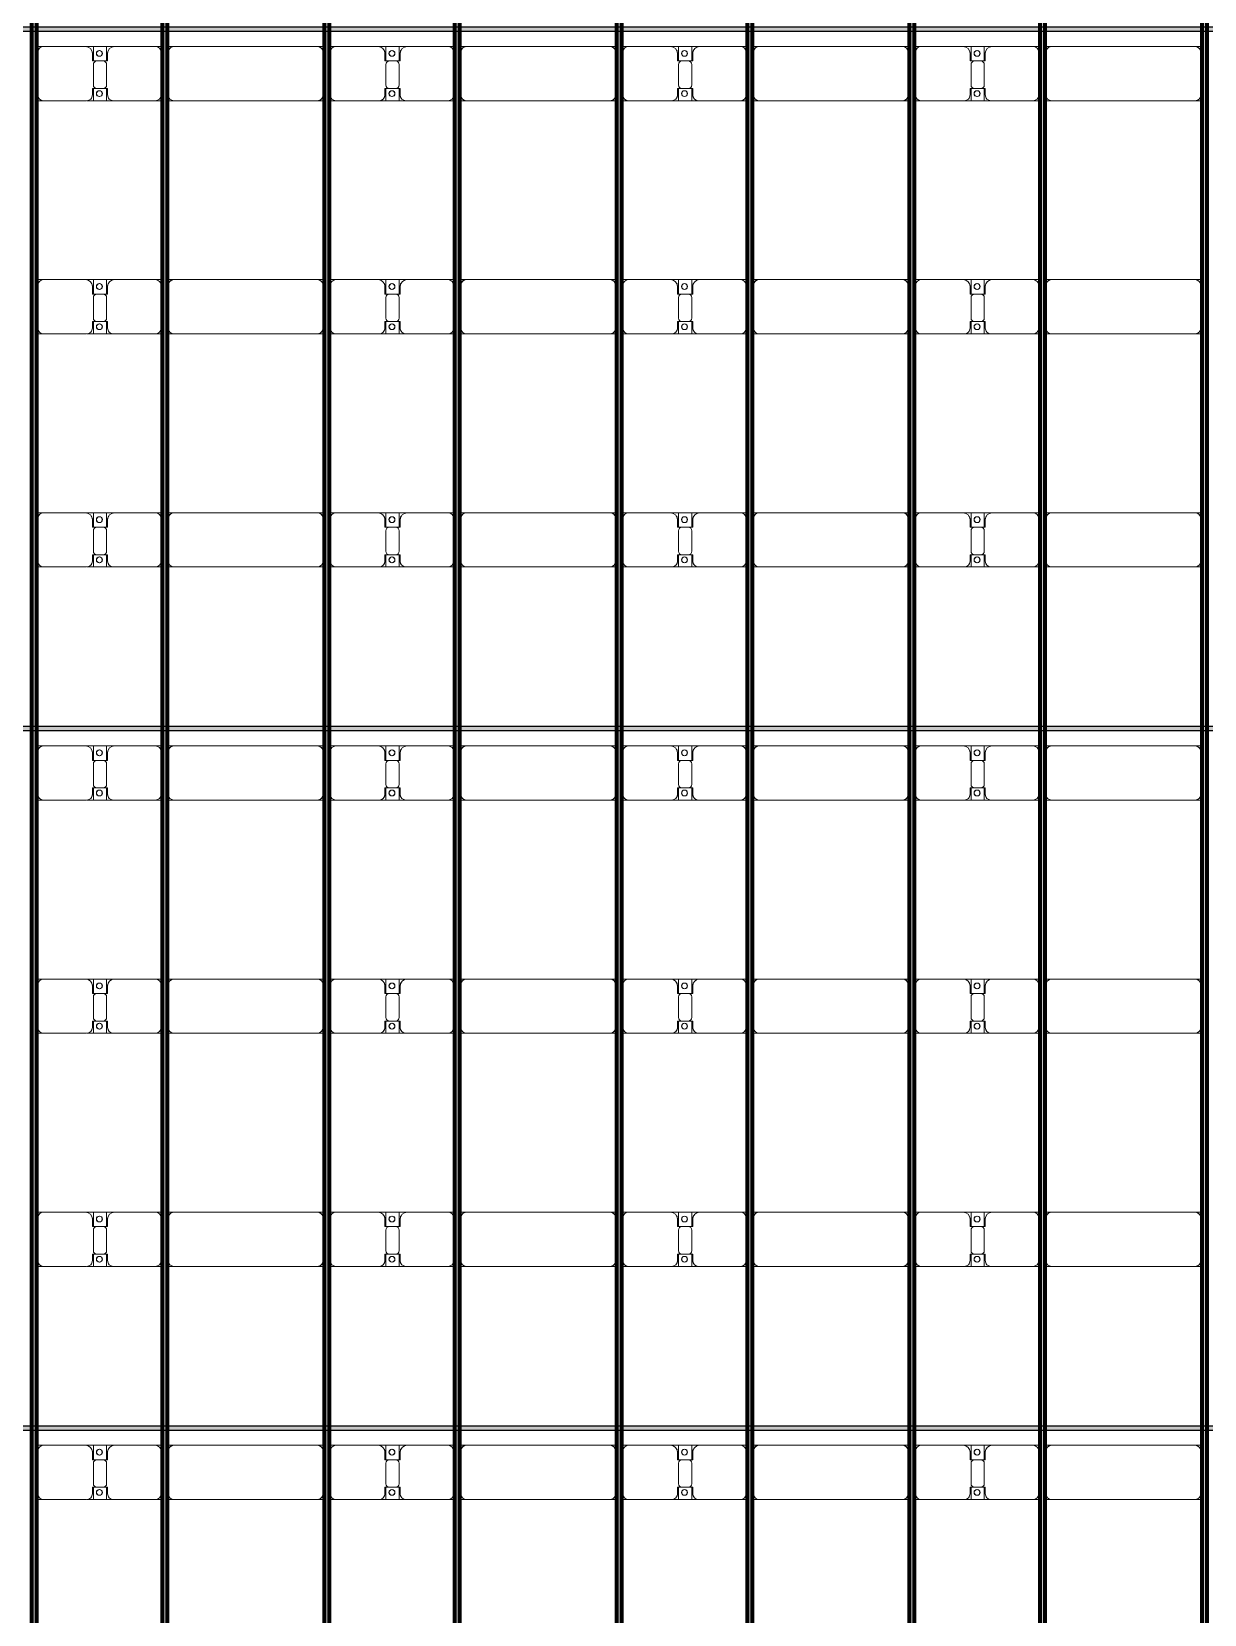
# Model space of a CAD drawing. Header units: millimetres. Extents: x 312848 to 517332, y -142134 to -35114.
# Drawn here: x 351614 to 361675, y -114545 to -100967 of the extents above; entities that cross this region are included whole.
import ezdxf

# ---------------------------------------------------------------- set-up
doc = ezdxf.new("R2010")
doc.units = ezdxf.units.MM
doc.layers.add('A-GENM', color=13, linetype='Continuous', lineweight=9)
doc.layers.add('S-BEAM', color=12, linetype='Continuous', lineweight=9)

# ---------------------------------------------------------------- blocks, each defined once
blk = doc.blocks.new('Dai phao do pin - DẢI PHAO ĐỠ PIN-67477-KHUNG KẾT CẤU BÈ PIN 3')
at = {"layer": 'A-GENM', "color": 7}
for p, q in [((23300, 242), (23360, 242)), ((23310, 192), (23310, -173)), ((23720, 242), (23360, 242)), ((23720, 242), (23902, 242)), ((23780, 118), (23780, 182)), ((23788, 242), (23970, 242)), ((23788, 118), (23788, 242)), ((23902, 242), (23902, 118)), ((23910, 182), (23910, 118)), ((24320, 242), (23970, 242)), ((24320, 242), (24380, 242)), ((24370, -173), (24370, 192)), ((24420, 242), (24480, 242)), ((24430, 192), (24430, -173)), ((25710, 242), (24480, 242)), ((25710, 242), (25770, 242)), ((25760, -173), (25760, 192)), ((25810, 242), (25870, 242)), ((25820, 192), (25820, -173)), ((26230, 242), (25870, 242)), ((26230, 242), (26412, 242)), ((26290, 118), (26290, 182)), ((26298, 242), (26480, 242)), ((26298, 118), (26298, 242)), ((26412, 242), (26412, 118)), ((26420, 182), (26420, 118)), ((26830, 242), (26480, 242)), ((26830, 242), (26890, 242)), ((26880, -173), (26880, 192)), ((26930, 242), (26990, 242)), ((26940, 192), (26940, -173)), ((28220, 242), (26990, 242)), ((28220, 242), (28280, 242)), ((28270, -173), (28270, 192)), ((28320, 242), (28380, 242)), ((28330, 192), (28330, -173)), ((28740, 242), (28380, 242)), ((28740, 242), (28922, 242)), ((28800, 118), (28800, 182)), ((28808, 242), (28990, 242)), ((28808, 118), (28808, 242)), ((28922, 242), (28922, 118)), ((28930, 182), (28930, 118)), ((29340, 242), (28990, 242)), ((29340, 242), (29400, 242)), ((29390, -173), (29390, 192)), ((29440, 242), (29500, 242)), ((29450, 192), (29450, -173)), ((30730, 242), (29500, 242)), ((30730, 242), (30790, 242)), ((30780, -173), (30780, 192)), ((30830, 242), (30890, 242)), ((30840, 192), (30840, -173)), ((31250, 242), (30890, 242)), ((31250, 242), (31432, 242)), ((31310, 118), (31310, 182)), ((31318, 242), (31500, 242)), ((31318, 118), (31318, 242)), ((31432, 242), (31432, 118)), ((31440, 182), (31440, 118)), ((31850, 242), (31500, 242)), ((31850, 242), (31910, 242)), ((31900, -173), (31900, 192)), ((31950, 242), (32010, 242)), ((31960, 192), (31960, -173)), ((33240, 242), (32010, 242)), ((33240, 242), (33300, 242)), ((33290, -173), (33290, 192)), ((23872, 118), (23780, 118)), ((23788, 88), (23788, -88)), ((23910, 118), (23818, 118)), ((23902, -88), (23902, 88)), ((26382, 118), (26290, 118)), ((26298, 88), (26298, -88)), ((26420, 118), (26328, 118)), ((26412, -88), (26412, 88)), ((28892, 118), (28800, 118)), ((28808, 88), (28808, -88)), ((28930, 118), (28838, 118)), ((28922, -88), (28922, 88)), ((31402, 118), (31310, 118)), ((31318, 88), (31318, -88)), ((31440, 118), (31348, 118)), ((31432, -88), (31432, 88)), ((23780, -173), (23780, -118)), ((23780, -118), (23872, -118)), ((23788, -223), (23788, -118)), ((23818, -118), (23910, -118)), ((23902, -118), (23902, -223)), ((23910, -118), (23910, -173)), ((26290, -173), (26290, -118)), ((26290, -118), (26382, -118)), ((26298, -223), (26298, -118)), ((26328, -118), (26420, -118)), ((26412, -118), (26412, -223)), ((26420, -118), (26420, -173)), ((28800, -173), (28800, -118)), ((28800, -118), (28892, -118)), ((28808, -223), (28808, -118)), ((28838, -118), (28930, -118)), ((28922, -118), (28922, -223)), ((28930, -118), (28930, -173)), ((31310, -173), (31310, -118)), ((31310, -118), (31402, -118)), ((31318, -223), (31318, -118)), ((31348, -118), (31440, -118)), ((31432, -118), (31432, -223)), ((31440, -118), (31440, -173)), ((23360, -223), (23300, -223)), ((23360, -223), (23730, -223)), ((23902, -223), (23735, -223)), ((23960, -223), (23788, -223)), ((23960, -223), (24320, -223)), ((24380, -223), (24320, -223)), ((24480, -223), (24420, -223)), ((24480, -223), (25710, -223)), ((25770, -223), (25710, -223)), ((25870, -223), (25810, -223)), ((25870, -223), (26240, -223)), ((26412, -223), (26240, -223)), ((26470, -223), (26298, -223)), ((26470, -223), (26830, -223)), ((26890, -223), (26830, -223)), ((26990, -223), (26930, -223)), ((26990, -223), (28220, -223)), ((28280, -223), (28220, -223)), ((28380, -223), (28320, -223)), ((28380, -223), (28750, -223)), ((28922, -223), (28750, -223)), ((28977, -223), (28808, -223)), ((28980, -223), (29340, -223)), ((29400, -223), (29340, -223)), ((29500, -223), (29440, -223)), ((29500, -223), (30730, -223)), ((30790, -223), (30730, -223)), ((30890, -223), (30830, -223)), ((30890, -223), (31260, -223)), ((31432, -223), (31260, -223)), ((31490, -223), (31318, -223)), ((31490, -223), (31850, -223)), ((31910, -223), (31850, -223)), ((32010, -223), (31950, -223)), ((32010, -223), (33240, -223)), ((33300, -223), (33240, -223))]:
    blk.add_line(p, q, dxfattribs=at)
for centre, radius, start, end in [((23360, 192), 50, 90, 180), ((23360, 192), 50, 135, 180), ((23720, 182), 60, 360, 90), ((23720, 182), 60, 360, 30), ((23839, 183), 25, 360, 180), ((23839, 183), 25, 180, 0), ((23841, 183), 25, 360, 180), ((23841, 183), 25, 180, 360), ((23970, 182), 60, 90, 180), ((23970, 182), 60, 150, 180), ((24320, 192), 50, 0, 90), ((24320, 192), 50, 0, 45), ((24480, 192), 50, 90, 180), ((24480, 192), 50, 105, 180), ((25710, 192), 50, 0, 90), ((25710, 192), 50, 15, 90), ((25870, 192), 50, 90, 180), ((25870, 192), 50, 135, 180), ((26230, 182), 60, 0, 90), ((26230, 182), 60, 0, 30), ((26349, 183), 25, 360, 180), ((26349, 183), 25, 180, 0), ((26351, 183), 25, 0, 180), ((26351, 183), 25, 180, 0), ((26480, 182), 60, 90, 180), ((26480, 182), 60, 150, 180), ((26830, 192), 50, 360, 90), ((26830, 192), 50, 360, 45), ((26990, 192), 50, 90, 180), ((26990, 192), 50, 105, 180), ((28220, 192), 50, 0, 90), ((28220, 192), 50, 15, 90), ((28380, 192), 50, 90, 180), ((28380, 192), 50, 135, 180), ((28740, 182), 60, 0, 90), ((28740, 182), 60, 0, 30), ((28859, 183), 25, 360, 180), ((28859, 183), 25, 180, 0), ((28861, 183), 25, 360, 180), ((28861, 183), 25, 180, 0), ((28990, 182), 60, 90, 180), ((28990, 182), 60, 150, 180), ((29340, 192), 50, 0, 90), ((29340, 192), 50, 0, 45), ((29500, 192), 50, 90, 180), ((29500, 192), 50, 105, 180), ((30730, 192), 50, 360, 90), ((30730, 192), 50, 15, 90), ((30890, 192), 50, 90, 180), ((30890, 192), 50, 135, 180), ((31250, 182), 60, 0, 90), ((31250, 182), 60, 0, 30), ((31369, 183), 25, 360, 180), ((31369, 183), 25, 180, 0), ((31371, 183), 25, 360, 180), ((31371, 183), 25, 180, 0), ((31500, 182), 60, 90, 180), ((31500, 182), 60, 150, 180), ((31850, 192), 50, 0, 90), ((31850, 192), 50, 0, 45), ((32010, 192), 50, 90, 180), ((32010, 192), 50, 105, 180), ((33240, 192), 50, 0, 90), ((33240, 192), 50, 15, 90), ((23818, 88), 30, 90, 180), ((23872, 88), 30, 0, 90), ((26328, 88), 30, 90, 180), ((26382, 88), 30, 0, 90), ((28838, 88), 30, 90, 180), ((28892, 88), 30, 0, 90), ((31348, 88), 30, 90, 180), ((31402, 88), 30, 0, 90), ((23818, -88), 30, 180, 270), ((23872, -88), 30, 270, 0), ((26328, -88), 30, 180, 270), ((26382, -88), 30, 270, 360), ((28838, -88), 30, 180, 270), ((28892, -88), 30, 270, 360), ((31348, -88), 30, 180, 270), ((31402, -88), 30, 270, 0), ((23360, -173), 50, 180, 270), ((23360, -173), 50, 180, 225), ((23730, -173), 50, 270, 0), ((23730, -173), 50, 315, 0), ((23839, -162), 25, 360, 180), ((23839, -162), 25, 180, 0), ((23841, -162), 25, 360, 180), ((23841, -162), 25, 180, 0), ((23960, -173), 50, 180, 270), ((23960, -173), 50, 180, 225), ((24320, -173), 50, 270, 0), ((24320, -173), 50, 315, 0), ((24480, -173), 50, 180, 270), ((24480, -173), 50, 180, 270), ((25710, -173), 50, 270, 360), ((25710, -173), 50, 285, 360), ((25870, -173), 50, 180, 270), ((25870, -173), 50, 180, 225), ((26240, -173), 50, 270, 360), ((26240, -173), 50, 315, 360), ((26349, -162), 25, 360, 180), ((26349, -162), 25, 180, 0), ((26351, -162), 25, 360, 180), ((26351, -162), 25, 180, 0), ((26470, -173), 50, 180, 270), ((26470, -173), 50, 180, 225), ((26830, -173), 50, 270, 360), ((26830, -173), 50, 315, 360), ((26990, -173), 50, 180, 270), ((26990, -173), 50, 180, 270), ((28220, -173), 50, 270, 360), ((28220, -173), 50, 285, 360), ((28380, -173), 50, 180, 270), ((28380, -173), 50, 180, 225), ((28750, -173), 50, 270, 0), ((28750, -173), 50, 315, 0), ((28859, -162), 25, 360, 180), ((28859, -162), 25, 180, 0), ((28861, -162), 25, 360, 180), ((28861, -162), 25, 180, 0), ((28980, -173), 50, 180, 270), ((28980, -173), 50, 180, 225), ((29340, -173), 50, 270, 0), ((29340, -173), 50, 315, 0), ((29500, -173), 50, 180, 270), ((29500, -173), 50, 180, 270), ((30730, -173), 50, 270, 0), ((30730, -173), 50, 285, 0), ((30890, -173), 50, 180, 270), ((30890, -173), 50, 180, 225), ((31260, -173), 50, 270, 0), ((31260, -173), 50, 315, 0), ((31369, -162), 25, 360, 180), ((31369, -162), 25, 180, 0), ((31371, -162), 25, 0, 180), ((31371, -162), 25, 180, 0), ((31490, -173), 50, 180, 270), ((31490, -173), 50, 180, 225), ((31850, -173), 50, 270, 360), ((31850, -173), 50, 315, 0), ((32010, -173), 50, 180, 270), ((32010, -173), 50, 180, 270), ((33240, -173), 50, 270, 0), ((33240, -173), 50, 285, 0)]:
    blk.add_arc(centre, radius, start, end, dxfattribs=at)
blk = doc.blocks.new('Dai phao do pin - DẢI PHAO ĐỠ PIN-V1-KHUNG KẾT CẤU BÈ PIN 3')
at = {"layer": 'A-GENM', "color": 7}
for p, q in [((23300, 242), (23360, 242)), ((23310, 192), (23310, -173)), ((23720, 242), (23360, 242)), ((23720, 242), (23902, 242)), ((23780, 118), (23780, 182)), ((23788, 242), (23970, 242)), ((23788, 118), (23788, 242)), ((23902, 242), (23902, 118)), ((23910, 182), (23910, 118)), ((24320, 242), (23970, 242)), ((24320, 242), (24380, 242)), ((24370, -173), (24370, 192)), ((24420, 242), (24480, 242)), ((24430, 192), (24430, -173)), ((25710, 242), (24480, 242)), ((25710, 242), (25770, 242)), ((25760, -173), (25760, 192)), ((25810, 242), (25870, 242)), ((25820, 192), (25820, -173)), ((26230, 242), (25870, 242)), ((26230, 242), (26412, 242)), ((26290, 118), (26290, 182)), ((26298, 242), (26480, 242)), ((26298, 118), (26298, 242)), ((26412, 242), (26412, 118)), ((26420, 182), (26420, 118)), ((26830, 242), (26480, 242)), ((26830, 242), (26890, 242)), ((26880, -173), (26880, 192)), ((26930, 242), (26990, 242)), ((26940, 192), (26940, -173)), ((28220, 242), (26990, 242)), ((28220, 242), (28280, 242)), ((28270, -173), (28270, 192)), ((28320, 242), (28380, 242)), ((28330, 192), (28330, -173)), ((28740, 242), (28380, 242)), ((28740, 242), (28922, 242)), ((28800, 118), (28800, 182)), ((28808, 242), (28990, 242)), ((28808, 118), (28808, 242)), ((28922, 242), (28922, 118)), ((28930, 182), (28930, 118)), ((29340, 242), (28990, 242)), ((29340, 242), (29400, 242)), ((29390, -173), (29390, 192)), ((29440, 242), (29500, 242)), ((29450, 192), (29450, -173)), ((30730, 242), (29500, 242)), ((30730, 242), (30790, 242)), ((30780, -173), (30780, 192)), ((30830, 242), (30890, 242)), ((30840, 192), (30840, -173)), ((31250, 242), (30890, 242)), ((31250, 242), (31432, 242)), ((31310, 118), (31310, 182)), ((31318, 242), (31500, 242)), ((31318, 118), (31318, 242)), ((31432, 242), (31432, 118)), ((31440, 182), (31440, 118)), ((31850, 242), (31500, 242)), ((31850, 242), (31910, 242)), ((31900, -173), (31900, 192)), ((31950, 242), (32010, 242)), ((31960, 192), (31960, -173)), ((33240, 242), (32010, 242)), ((33240, 242), (33300, 242)), ((33290, -173), (33290, 192)), ((23872, 118), (23780, 118)), ((23788, 88), (23788, -88)), ((23910, 118), (23818, 118)), ((23902, -88), (23902, 88)), ((26382, 118), (26290, 118)), ((26298, 88), (26298, -88)), ((26420, 118), (26328, 118)), ((26412, -88), (26412, 88)), ((28892, 118), (28800, 118)), ((28808, 88), (28808, -88)), ((28930, 118), (28838, 118)), ((28922, -88), (28922, 88)), ((31402, 118), (31310, 118)), ((31318, 88), (31318, -88)), ((31440, 118), (31348, 118)), ((31432, -88), (31432, 88)), ((23780, -173), (23780, -118)), ((23780, -118), (23872, -118)), ((23788, -223), (23788, -118)), ((23818, -118), (23910, -118)), ((23902, -118), (23902, -223)), ((23910, -118), (23910, -173)), ((26290, -173), (26290, -118)), ((26290, -118), (26382, -118)), ((26298, -223), (26298, -118)), ((26328, -118), (26420, -118)), ((26412, -118), (26412, -223)), ((26420, -118), (26420, -173)), ((28800, -173), (28800, -118)), ((28800, -118), (28892, -118)), ((28808, -223), (28808, -118)), ((28838, -118), (28930, -118)), ((28922, -118), (28922, -223)), ((28930, -118), (28930, -173)), ((31310, -173), (31310, -118)), ((31310, -118), (31402, -118)), ((31318, -223), (31318, -118)), ((31348, -118), (31440, -118)), ((31432, -118), (31432, -223)), ((31440, -118), (31440, -173)), ((23360, -223), (23300, -223)), ((23360, -223), (23730, -223)), ((23902, -223), (23735, -223)), ((23960, -223), (23788, -223)), ((23960, -223), (24320, -223)), ((24380, -223), (24320, -223)), ((24480, -223), (24420, -223)), ((24480, -223), (25710, -223)), ((25770, -223), (25710, -223)), ((25870, -223), (25810, -223)), ((25870, -223), (26240, -223)), ((26412, -223), (26240, -223)), ((26470, -223), (26298, -223)), ((26470, -223), (26830, -223)), ((26890, -223), (26830, -223)), ((26990, -223), (26930, -223)), ((26990, -223), (28220, -223)), ((28280, -223), (28220, -223)), ((28380, -223), (28320, -223)), ((28380, -223), (28750, -223)), ((28922, -223), (28750, -223)), ((28977, -223), (28808, -223)), ((28980, -223), (29340, -223)), ((29400, -223), (29340, -223)), ((29500, -223), (29440, -223)), ((29500, -223), (30730, -223)), ((30790, -223), (30730, -223)), ((30890, -223), (30830, -223)), ((30890, -223), (31260, -223)), ((31432, -223), (31260, -223)), ((31490, -223), (31318, -223)), ((31490, -223), (31850, -223)), ((31910, -223), (31850, -223)), ((32010, -223), (31950, -223)), ((32010, -223), (33240, -223)), ((33300, -223), (33240, -223))]:
    blk.add_line(p, q, dxfattribs=at)
for centre, radius, start, end in [((23360, 192), 50, 90, 180), ((23360, 192), 50, 135, 180), ((23720, 182), 60, 360, 90), ((23720, 182), 60, 360, 30), ((23839, 183), 25, 360, 180), ((23839, 183), 25, 180, 0), ((23841, 183), 25, 360, 180), ((23841, 183), 25, 180, 360), ((23970, 182), 60, 90, 180), ((23970, 182), 60, 150, 180), ((24320, 192), 50, 0, 90), ((24320, 192), 50, 0, 45), ((24480, 192), 50, 90, 180), ((24480, 192), 50, 105, 180), ((25710, 192), 50, 0, 90), ((25710, 192), 50, 15, 90), ((25870, 192), 50, 90, 180), ((25870, 192), 50, 135, 180), ((26230, 182), 60, 0, 90), ((26230, 182), 60, 0, 30), ((26349, 183), 25, 360, 180), ((26349, 183), 25, 180, 0), ((26351, 183), 25, 0, 180), ((26351, 183), 25, 180, 0), ((26480, 182), 60, 90, 180), ((26480, 182), 60, 150, 180), ((26830, 192), 50, 360, 90), ((26830, 192), 50, 360, 45), ((26990, 192), 50, 90, 180), ((26990, 192), 50, 105, 180), ((28220, 192), 50, 0, 90), ((28220, 192), 50, 15, 90), ((28380, 192), 50, 90, 180), ((28380, 192), 50, 135, 180), ((28740, 182), 60, 0, 90), ((28740, 182), 60, 0, 30), ((28859, 183), 25, 360, 180), ((28859, 183), 25, 180, 0), ((28861, 183), 25, 360, 180), ((28861, 183), 25, 180, 0), ((28990, 182), 60, 90, 180), ((28990, 182), 60, 150, 180), ((29340, 192), 50, 0, 90), ((29340, 192), 50, 0, 45), ((29500, 192), 50, 90, 180), ((29500, 192), 50, 105, 180), ((30730, 192), 50, 360, 90), ((30730, 192), 50, 15, 90), ((30890, 192), 50, 90, 180), ((30890, 192), 50, 135, 180), ((31250, 182), 60, 0, 90), ((31250, 182), 60, 0, 30), ((31369, 183), 25, 360, 180), ((31369, 183), 25, 180, 0), ((31371, 183), 25, 360, 180), ((31371, 183), 25, 180, 0), ((31500, 182), 60, 90, 180), ((31500, 182), 60, 150, 180), ((31850, 192), 50, 0, 90), ((31850, 192), 50, 0, 45), ((32010, 192), 50, 90, 180), ((32010, 192), 50, 105, 180), ((33240, 192), 50, 0, 90), ((33240, 192), 50, 15, 90), ((23818, 88), 30, 90, 180), ((23872, 88), 30, 0, 90), ((26328, 88), 30, 90, 180), ((26382, 88), 30, 0, 90), ((28838, 88), 30, 90, 180), ((28892, 88), 30, 0, 90), ((31348, 88), 30, 90, 180), ((31402, 88), 30, 0, 90), ((23818, -88), 30, 180, 270), ((23872, -88), 30, 270, 0), ((26328, -88), 30, 180, 270), ((26382, -88), 30, 270, 360), ((28838, -88), 30, 180, 270), ((28892, -88), 30, 270, 360), ((31348, -88), 30, 180, 270), ((31402, -88), 30, 270, 0), ((23360, -173), 50, 180, 270), ((23360, -173), 50, 180, 225), ((23730, -173), 50, 270, 0), ((23730, -173), 50, 315, 0), ((23839, -162), 25, 360, 180), ((23839, -162), 25, 180, 0), ((23841, -162), 25, 360, 180), ((23841, -162), 25, 180, 0), ((23960, -173), 50, 180, 270), ((23960, -173), 50, 180, 225), ((24320, -173), 50, 270, 0), ((24320, -173), 50, 315, 0), ((24480, -173), 50, 180, 270), ((24480, -173), 50, 180, 270), ((25710, -173), 50, 270, 360), ((25710, -173), 50, 285, 360), ((25870, -173), 50, 180, 270), ((25870, -173), 50, 180, 225), ((26240, -173), 50, 270, 360), ((26240, -173), 50, 315, 360), ((26349, -162), 25, 360, 180), ((26349, -162), 25, 180, 0), ((26351, -162), 25, 360, 180), ((26351, -162), 25, 180, 0), ((26470, -173), 50, 180, 270), ((26470, -173), 50, 180, 225), ((26830, -173), 50, 270, 360), ((26830, -173), 50, 315, 360), ((26990, -173), 50, 180, 270), ((26990, -173), 50, 180, 270), ((28220, -173), 50, 270, 360), ((28220, -173), 50, 285, 360), ((28380, -173), 50, 180, 270), ((28380, -173), 50, 180, 225), ((28750, -173), 50, 270, 0), ((28750, -173), 50, 315, 0), ((28859, -162), 25, 360, 180), ((28859, -162), 25, 180, 0), ((28861, -162), 25, 360, 180), ((28861, -162), 25, 180, 0), ((28980, -173), 50, 180, 270), ((28980, -173), 50, 180, 225), ((29340, -173), 50, 270, 0), ((29340, -173), 50, 315, 0), ((29500, -173), 50, 180, 270), ((29500, -173), 50, 180, 270), ((30730, -173), 50, 270, 0), ((30730, -173), 50, 285, 0), ((30890, -173), 50, 180, 270), ((30890, -173), 50, 180, 225), ((31260, -173), 50, 270, 0), ((31260, -173), 50, 315, 0), ((31369, -162), 25, 360, 180), ((31369, -162), 25, 180, 0), ((31371, -162), 25, 0, 180), ((31371, -162), 25, 180, 0), ((31490, -173), 50, 180, 270), ((31490, -173), 50, 180, 225), ((31850, -173), 50, 270, 360), ((31850, -173), 50, 315, 0), ((32010, -173), 50, 180, 270), ((32010, -173), 50, 180, 270), ((33240, -173), 50, 270, 0), ((33240, -173), 50, 285, 0)]:
    blk.add_arc(centre, radius, start, end, dxfattribs=at)
blk = doc.blocks.new('Dai phao do pin - DẢI PHAO ĐỠ PIN-V4-KHUNG KẾT CẤU BÈ PIN 3')
at = {"layer": 'A-GENM', "color": 7}
for p, q in [((23300, 242), (23360, 242)), ((23310, 192), (23310, -173)), ((23720, 242), (23360, 242)), ((23720, 242), (23902, 242)), ((23780, 118), (23780, 182)), ((23788, 242), (23970, 242)), ((23788, 118), (23788, 242)), ((23902, 242), (23902, 118)), ((23910, 182), (23910, 118)), ((24320, 242), (23970, 242)), ((24320, 242), (24380, 242)), ((24370, -173), (24370, 192)), ((24420, 242), (24480, 242)), ((24430, 192), (24430, -173)), ((25710, 242), (24480, 242)), ((25710, 242), (25770, 242)), ((25760, -173), (25760, 192)), ((25810, 242), (25870, 242)), ((25820, 192), (25820, -173)), ((26230, 242), (25870, 242)), ((26230, 242), (26412, 242)), ((26290, 118), (26290, 182)), ((26298, 242), (26480, 242)), ((26298, 118), (26298, 242)), ((26412, 242), (26412, 118)), ((26420, 182), (26420, 118)), ((26830, 242), (26480, 242)), ((26830, 242), (26890, 242)), ((26880, -173), (26880, 192)), ((26930, 242), (26990, 242)), ((26940, 192), (26940, -173)), ((28220, 242), (26990, 242)), ((28220, 242), (28280, 242)), ((28270, -173), (28270, 192)), ((28320, 242), (28380, 242)), ((28330, 192), (28330, -173)), ((28740, 242), (28380, 242)), ((28740, 242), (28922, 242)), ((28800, 118), (28800, 182)), ((28808, 242), (28990, 242)), ((28808, 118), (28808, 242)), ((28922, 242), (28922, 118)), ((28930, 182), (28930, 118)), ((29340, 242), (28990, 242)), ((29340, 242), (29400, 242)), ((29390, -173), (29390, 192)), ((29440, 242), (29500, 242)), ((29450, 192), (29450, -173)), ((30730, 242), (29500, 242)), ((30730, 242), (30790, 242)), ((30780, -173), (30780, 192)), ((30830, 242), (30890, 242)), ((30840, 192), (30840, -173)), ((31250, 242), (30890, 242)), ((31250, 242), (31432, 242)), ((31310, 118), (31310, 182)), ((31318, 242), (31500, 242)), ((31318, 118), (31318, 242)), ((31432, 242), (31432, 118)), ((31440, 182), (31440, 118)), ((31850, 242), (31500, 242)), ((31850, 242), (31910, 242)), ((31900, -173), (31900, 192)), ((31950, 242), (32010, 242)), ((31960, 192), (31960, -173)), ((33240, 242), (32010, 242)), ((33240, 242), (33300, 242)), ((33290, -173), (33290, 192)), ((23872, 118), (23780, 118)), ((23788, 88), (23788, -88)), ((23910, 118), (23818, 118)), ((23902, -88), (23902, 88)), ((26382, 118), (26290, 118)), ((26298, 88), (26298, -88)), ((26420, 118), (26328, 118)), ((26412, -88), (26412, 88)), ((28892, 118), (28800, 118)), ((28808, 88), (28808, -88)), ((28930, 118), (28838, 118)), ((28922, -88), (28922, 88)), ((31402, 118), (31310, 118)), ((31318, 88), (31318, -88)), ((31440, 118), (31348, 118)), ((31432, -88), (31432, 88)), ((23780, -173), (23780, -118)), ((23780, -118), (23872, -118)), ((23788, -223), (23788, -118)), ((23818, -118), (23910, -118)), ((23902, -118), (23902, -223)), ((23910, -118), (23910, -173)), ((26290, -173), (26290, -118)), ((26290, -118), (26382, -118)), ((26298, -223), (26298, -118)), ((26328, -118), (26420, -118)), ((26412, -118), (26412, -223)), ((26420, -118), (26420, -173)), ((28800, -173), (28800, -118)), ((28800, -118), (28892, -118)), ((28808, -223), (28808, -118)), ((28838, -118), (28930, -118)), ((28922, -118), (28922, -223)), ((28930, -118), (28930, -173)), ((31310, -173), (31310, -118)), ((31310, -118), (31402, -118)), ((31318, -223), (31318, -118)), ((31348, -118), (31440, -118)), ((31432, -118), (31432, -223)), ((31440, -118), (31440, -173)), ((23360, -223), (23300, -223)), ((23360, -223), (23730, -223)), ((23902, -223), (23735, -223)), ((23960, -223), (23788, -223)), ((23960, -223), (24320, -223)), ((24380, -223), (24320, -223)), ((24480, -223), (24420, -223)), ((24480, -223), (25710, -223)), ((25770, -223), (25710, -223)), ((25870, -223), (25810, -223)), ((25870, -223), (26240, -223)), ((26412, -223), (26240, -223)), ((26470, -223), (26298, -223)), ((26470, -223), (26830, -223)), ((26890, -223), (26830, -223)), ((26990, -223), (26930, -223)), ((26990, -223), (28220, -223)), ((28280, -223), (28220, -223)), ((28380, -223), (28320, -223)), ((28380, -223), (28750, -223)), ((28922, -223), (28750, -223)), ((28977, -223), (28808, -223)), ((28980, -223), (29340, -223)), ((29400, -223), (29340, -223)), ((29500, -223), (29440, -223)), ((29500, -223), (30730, -223)), ((30790, -223), (30730, -223)), ((30890, -223), (30830, -223)), ((30890, -223), (31260, -223)), ((31432, -223), (31260, -223)), ((31490, -223), (31318, -223)), ((31490, -223), (31850, -223)), ((31910, -223), (31850, -223)), ((32010, -223), (31950, -223)), ((32010, -223), (33240, -223)), ((33300, -223), (33240, -223))]:
    blk.add_line(p, q, dxfattribs=at)
for centre, radius, start, end in [((23360, 192), 50, 90, 180), ((23360, 192), 50, 135, 180), ((23720, 182), 60, 360, 90), ((23720, 182), 60, 360, 30), ((23839, 183), 25, 360, 180), ((23839, 183), 25, 180, 0), ((23841, 183), 25, 360, 180), ((23841, 183), 25, 180, 360), ((23970, 182), 60, 90, 180), ((23970, 182), 60, 150, 180), ((24320, 192), 50, 0, 90), ((24320, 192), 50, 0, 45), ((24480, 192), 50, 90, 180), ((24480, 192), 50, 105, 180), ((25710, 192), 50, 0, 90), ((25710, 192), 50, 15.6361, 90), ((25870, 192), 50, 90, 180), ((25870, 192), 50, 135, 180), ((26230, 182), 60, 0, 90), ((26230, 182), 60, 0, 30), ((26349, 183), 25, 360, 180), ((26349, 183), 25, 180, 0), ((26351, 183), 25, 0, 180), ((26351, 183), 25, 180, 0), ((26480, 182), 60, 90, 180), ((26480, 182), 60, 150, 180), ((26830, 192), 50, 360, 90), ((26830, 192), 50, 360, 45), ((26990, 192), 50, 90, 180), ((26990, 192), 50, 105, 180), ((28220, 192), 50, 0, 90), ((28220, 192), 50, 15.6361, 90), ((28380, 192), 50, 90, 180), ((28380, 192), 50, 135, 180), ((28740, 182), 60, 0, 90), ((28740, 182), 60, 0, 30), ((28859, 183), 25, 360, 180), ((28859, 183), 25, 180, 0), ((28861, 183), 25, 360, 180), ((28861, 183), 25, 180, 0), ((28990, 182), 60, 90, 180), ((28990, 182), 60, 150, 180), ((29340, 192), 50, 0, 90), ((29340, 192), 50, 0, 45), ((29500, 192), 50, 90, 180), ((29500, 192), 50, 105, 180), ((30730, 192), 50, 360, 90), ((30730, 192), 50, 15.6361, 90), ((30890, 192), 50, 90, 180), ((30890, 192), 50, 135, 180), ((31250, 182), 60, 0, 90), ((31250, 182), 60, 0, 30), ((31369, 183), 25, 360, 180), ((31369, 183), 25, 180, 0), ((31371, 183), 25, 360, 180), ((31371, 183), 25, 180, 0), ((31500, 182), 60, 90, 180), ((31500, 182), 60, 150, 180), ((31850, 192), 50, 0, 90), ((31850, 192), 50, 0, 45), ((32010, 192), 50, 90, 180), ((32010, 192), 50, 105, 180), ((33240, 192), 50, 0, 90), ((33240, 192), 50, 15.6361, 90), ((23818, 88), 30, 90, 180), ((23872, 88), 30, 0, 90), ((26328, 88), 30, 90, 180), ((26382, 88), 30, 0, 90), ((28838, 88), 30, 90, 180), ((28892, 88), 30, 0, 90), ((31348, 88), 30, 90, 180), ((31402, 88), 30, 0, 90), ((23818, -88), 30, 180, 270), ((23872, -88), 30, 270, 0), ((26328, -88), 30, 180, 270), ((26382, -88), 30, 270, 360), ((28838, -88), 30, 180, 270), ((28892, -88), 30, 270, 360), ((31348, -88), 30, 180, 270), ((31402, -88), 30, 270, 0), ((23360, -173), 50, 180, 270), ((23360, -173), 50, 180, 225), ((23730, -173), 50, 270, 0), ((23730, -173), 50, 315, 354.8876), ((23839, -162), 25, 360, 180), ((23839, -162), 25, 180, 0), ((23841, -162), 25, 360, 180), ((23841, -162), 25, 180, 0), ((23960, -173), 50, 180, 270), ((23960, -173), 50, 185.1124, 225), ((24320, -173), 50, 270, 0), ((24320, -173), 50, 315, 0), ((24480, -173), 50, 180, 270), ((24480, -173), 50, 180, 270), ((25710, -173), 50, 270, 360), ((25710, -173), 50, 285, 360), ((25870, -173), 50, 180, 270), ((25870, -173), 50, 180, 225), ((26240, -173), 50, 270, 360), ((26240, -173), 50, 315, 354.8876), ((26349, -162), 25, 360, 180), ((26349, -162), 25, 180, 0), ((26351, -162), 25, 360, 180), ((26351, -162), 25, 180, 0), ((26470, -173), 50, 180, 270), ((26470, -173), 50, 185.1124, 225), ((26830, -173), 50, 270, 360), ((26830, -173), 50, 315, 360), ((26990, -173), 50, 180, 270), ((26990, -173), 50, 180, 270), ((28220, -173), 50, 270, 360), ((28220, -173), 50, 285, 360), ((28380, -173), 50, 180, 270), ((28380, -173), 50, 180, 225), ((28750, -173), 50, 270, 0), ((28750, -173), 50, 315, 354.8876), ((28859, -162), 25, 360, 180), ((28859, -162), 25, 180, 0), ((28861, -162), 25, 360, 180), ((28861, -162), 25, 180, 0), ((28980, -173), 50, 180, 270), ((28980, -173), 50, 185.1124, 225), ((29340, -173), 50, 270, 0), ((29340, -173), 50, 315, 0), ((29500, -173), 50, 180, 270), ((29500, -173), 50, 180, 270), ((30730, -173), 50, 270, 0), ((30730, -173), 50, 285, 0), ((30890, -173), 50, 180, 270), ((30890, -173), 50, 180, 225), ((31260, -173), 50, 270, 0), ((31260, -173), 50, 315, 354.8876), ((31369, -162), 25, 360, 180), ((31369, -162), 25, 180, 0), ((31371, -162), 25, 0, 180), ((31371, -162), 25, 180, 0), ((31490, -173), 50, 180, 270), ((31490, -173), 50, 185.1124, 225), ((31850, -173), 50, 270, 360), ((31850, -173), 50, 315, 0), ((32010, -173), 50, 180, 270), ((32010, -173), 50, 180, 270), ((33240, -173), 50, 270, 0), ((33240, -173), 50, 285, 0)]:
    blk.add_arc(centre, radius, start, end, dxfattribs=at)
blk = doc.blocks.new('Dai phao do pin - DẢI PHAO ĐỠ PIN-V5-KHUNG KẾT CẤU BÈ PIN 3')
at = {"layer": 'A-GENM', "color": 7}
for p, q in [((23300, 242), (23360, 242)), ((23310, 192), (23310, -173)), ((23720, 242), (23360, 242)), ((23720, 242), (23902, 242)), ((23780, 118), (23780, 182)), ((23788, 242), (23970, 242)), ((23788, 119), (23788, 242)), ((23902, 242), (23902, 119)), ((23910, 182), (23910, 118)), ((24320, 242), (23970, 242)), ((24320, 242), (24380, 242)), ((24370, -173), (24370, 192)), ((24420, 242), (24480, 242)), ((24430, 192), (24430, -173)), ((25710, 242), (24480, 242)), ((25710, 242), (25770, 242)), ((25760, -173), (25760, 192)), ((25810, 242), (25870, 242)), ((25820, 192), (25820, -173)), ((26230, 242), (25870, 242)), ((26230, 242), (26412, 242)), ((26290, 118), (26290, 182)), ((26298, 242), (26480, 242)), ((26298, 119), (26298, 242)), ((26412, 242), (26412, 119)), ((26420, 182), (26420, 118)), ((26830, 242), (26480, 242)), ((26830, 242), (26890, 242)), ((26880, -173), (26880, 192)), ((26930, 242), (26990, 242)), ((26940, 192), (26940, -173)), ((28220, 242), (26990, 242)), ((28220, 242), (28280, 242)), ((28270, -173), (28270, 192)), ((28320, 242), (28380, 242)), ((28330, 192), (28330, -173)), ((28740, 242), (28380, 242)), ((28740, 242), (28922, 242)), ((28800, 118), (28800, 182)), ((28808, 242), (28990, 242)), ((28808, 119), (28808, 242)), ((28922, 242), (28922, 119)), ((28930, 182), (28930, 118)), ((29340, 242), (28990, 242)), ((29340, 242), (29400, 242)), ((29390, -173), (29390, 192)), ((29440, 242), (29500, 242)), ((29450, 192), (29450, -173)), ((30730, 242), (29500, 242)), ((30730, 242), (30790, 242)), ((30780, -173), (30780, 192)), ((30830, 242), (30890, 242)), ((30840, 192), (30840, -173)), ((31250, 242), (30890, 242)), ((31250, 242), (31432, 242)), ((31310, 118), (31310, 182)), ((31318, 242), (31500, 242)), ((31318, 119), (31318, 242)), ((31432, 242), (31432, 119)), ((31440, 182), (31440, 118)), ((31850, 242), (31500, 242)), ((31850, 242), (31910, 242)), ((31900, -173), (31900, 192)), ((31950, 242), (32010, 242)), ((31960, 192), (31960, -173)), ((33240, 242), (32010, 242)), ((33240, 242), (33300, 242)), ((33290, -173), (33290, 192)), ((23872, 118), (23780, 118)), ((23788, 88), (23788, -88)), ((23910, 118), (23818, 118)), ((23902, -88), (23902, 88)), ((26382, 118), (26290, 118)), ((26298, 88), (26298, -88)), ((26420, 118), (26328, 118)), ((26412, -88), (26412, 88)), ((28892, 118), (28800, 118)), ((28808, 88), (28808, -88)), ((28930, 118), (28838, 118)), ((28922, -88), (28922, 88)), ((31402, 118), (31310, 118)), ((31318, 88), (31318, -88)), ((31440, 118), (31348, 118)), ((31432, -88), (31432, 88)), ((23780, -173), (23780, -118)), ((23780, -118), (23872, -118)), ((23788, -223), (23788, -118)), ((23818, -118), (23910, -118)), ((23902, -118), (23902, -223)), ((23910, -118), (23910, -173)), ((26290, -173), (26290, -118)), ((26290, -118), (26382, -118)), ((26298, -223), (26298, -118)), ((26328, -118), (26420, -118)), ((26412, -118), (26412, -223)), ((26420, -118), (26420, -173)), ((28800, -173), (28800, -118)), ((28800, -118), (28892, -118)), ((28808, -223), (28808, -118)), ((28838, -118), (28930, -118)), ((28922, -118), (28922, -223)), ((28930, -118), (28930, -173)), ((31310, -173), (31310, -118)), ((31310, -118), (31402, -118)), ((31318, -223), (31318, -118)), ((31348, -118), (31440, -118)), ((31432, -118), (31432, -223)), ((31440, -118), (31440, -173)), ((23360, -223), (23300, -223)), ((23360, -223), (23730, -223)), ((23902, -223), (23735, -223)), ((23960, -223), (23788, -223)), ((23960, -223), (24320, -223)), ((24380, -223), (24320, -223)), ((24480, -223), (24420, -223)), ((24480, -223), (25710, -223)), ((25770, -223), (25710, -223)), ((25870, -223), (25810, -223)), ((25870, -223), (26240, -223)), ((26412, -223), (26240, -223)), ((26470, -223), (26298, -223)), ((26470, -223), (26830, -223)), ((26890, -223), (26830, -223)), ((26990, -223), (26930, -223)), ((26990, -223), (28220, -223)), ((28280, -223), (28220, -223)), ((28380, -223), (28320, -223)), ((28380, -223), (28750, -223)), ((28922, -223), (28750, -223)), ((28977, -223), (28808, -223)), ((28980, -223), (29340, -223)), ((29400, -223), (29340, -223)), ((29500, -223), (29440, -223)), ((29500, -223), (30730, -223)), ((30790, -223), (30730, -223)), ((30890, -223), (30830, -223)), ((30890, -223), (31260, -223)), ((31432, -223), (31260, -223)), ((31490, -223), (31318, -223)), ((31490, -223), (31850, -223)), ((31910, -223), (31850, -223)), ((32010, -223), (31950, -223)), ((32010, -223), (33240, -223)), ((33300, -223), (33240, -223))]:
    blk.add_line(p, q, dxfattribs=at)
for centre, radius, start, end in [((23360, 192), 50, 90, 180), ((23360, 192), 50, 135, 180), ((23720, 182), 60, 360, 90), ((23720, 182), 60, 360, 30), ((23839, 183), 25, 360, 180), ((23839, 183), 25, 180, 0), ((23841, 183), 25, 360, 180), ((23841, 183), 25, 180, 360), ((23970, 182), 60, 90, 180), ((23970, 182), 60, 150, 180), ((24320, 192), 50, 0, 90), ((24320, 192), 50, 0, 45), ((24480, 192), 50, 90, 180), ((24480, 192), 50, 105, 180), ((25710, 192), 50, 0, 90), ((25710, 192), 50, 15, 90), ((25870, 192), 50, 90, 180), ((25870, 192), 50, 135, 180), ((26230, 182), 60, 0, 90), ((26230, 182), 60, 0, 30), ((26349, 183), 25, 360, 180), ((26349, 183), 25, 180, 0), ((26351, 183), 25, 0, 180), ((26351, 183), 25, 180, 0), ((26480, 182), 60, 90, 180), ((26480, 182), 60, 150, 180), ((26830, 192), 50, 360, 90), ((26830, 192), 50, 360, 45), ((26990, 192), 50, 90, 180), ((26990, 192), 50, 105, 180), ((28220, 192), 50, 0, 90), ((28220, 192), 50, 15, 90), ((28380, 192), 50, 90, 180), ((28380, 192), 50, 135, 180), ((28740, 182), 60, 0, 90), ((28740, 182), 60, 0, 30), ((28859, 183), 25, 360, 180), ((28859, 183), 25, 180, 0), ((28861, 183), 25, 360, 180), ((28861, 183), 25, 180, 0), ((28990, 182), 60, 90, 180), ((28990, 182), 60, 150, 180), ((29340, 192), 50, 0, 90), ((29340, 192), 50, 0, 45), ((29500, 192), 50, 90, 180), ((29500, 192), 50, 105, 180), ((30730, 192), 50, 360, 90), ((30730, 192), 50, 15, 90), ((30890, 192), 50, 90, 180), ((30890, 192), 50, 135, 180), ((31250, 182), 60, 0, 90), ((31250, 182), 60, 0, 30), ((31369, 183), 25, 360, 180), ((31369, 183), 25, 180, 0), ((31371, 183), 25, 360, 180), ((31371, 183), 25, 180, 0), ((31500, 182), 60, 90, 180), ((31500, 182), 60, 150, 180), ((31850, 192), 50, 0, 90), ((31850, 192), 50, 0, 45), ((32010, 192), 50, 90, 180), ((32010, 192), 50, 105, 180), ((33240, 192), 50, 0, 90), ((33240, 192), 50, 15, 90), ((23818, 88), 30, 90, 180), ((23872, 88), 30, 0, 90), ((26328, 88), 30, 90, 180), ((26382, 88), 30, 0, 90), ((28838, 88), 30, 90, 180), ((28892, 88), 30, 0, 90), ((31348, 88), 30, 90, 180), ((31402, 88), 30, 0, 90), ((23818, -88), 30, 180, 270), ((23872, -88), 30, 270, 0), ((26328, -88), 30, 180, 270), ((26382, -88), 30, 270, 360), ((28838, -88), 30, 180, 270), ((28892, -88), 30, 270, 360), ((31348, -88), 30, 180, 270), ((31402, -88), 30, 270, 0), ((23360, -173), 50, 180, 270), ((23360, -173), 50, 180, 225), ((23730, -173), 50, 270, 0), ((23730, -173), 50, 315, 0), ((23839, -162), 25, 360, 180), ((23839, -162), 25, 180, 0), ((23841, -162), 25, 360, 180), ((23841, -162), 25, 180, 0), ((23960, -173), 50, 180, 270), ((23960, -173), 50, 180, 225), ((24320, -173), 50, 270, 0), ((24320, -173), 50, 315, 0), ((24480, -173), 50, 180, 270), ((24480, -173), 50, 180, 270), ((25710, -173), 50, 270, 360), ((25710, -173), 50, 285, 360), ((25870, -173), 50, 180, 270), ((25870, -173), 50, 180, 225), ((26240, -173), 50, 270, 360), ((26240, -173), 50, 315, 360), ((26349, -162), 25, 360, 180), ((26349, -162), 25, 180, 0), ((26351, -162), 25, 360, 180), ((26351, -162), 25, 180, 0), ((26470, -173), 50, 180, 270), ((26470, -173), 50, 180, 225), ((26830, -173), 50, 270, 360), ((26830, -173), 50, 315, 360), ((26990, -173), 50, 180, 270), ((26990, -173), 50, 180, 270), ((28220, -173), 50, 270, 360), ((28220, -173), 50, 285, 360), ((28380, -173), 50, 180, 270), ((28380, -173), 50, 180, 225), ((28750, -173), 50, 270, 0), ((28750, -173), 50, 315, 0), ((28859, -162), 25, 360, 180), ((28859, -162), 25, 180, 0), ((28861, -162), 25, 360, 180), ((28861, -162), 25, 180, 0), ((28980, -173), 50, 180, 270), ((28980, -173), 50, 180, 225), ((29340, -173), 50, 270, 0), ((29340, -173), 50, 315, 0), ((29500, -173), 50, 180, 270), ((29500, -173), 50, 180, 270), ((30730, -173), 50, 270, 0), ((30730, -173), 50, 285, 0), ((30890, -173), 50, 180, 270), ((30890, -173), 50, 180, 225), ((31260, -173), 50, 270, 0), ((31260, -173), 50, 315, 0), ((31369, -162), 25, 360, 180), ((31369, -162), 25, 180, 0), ((31371, -162), 25, 0, 180), ((31371, -162), 25, 180, 0), ((31490, -173), 50, 180, 270), ((31490, -173), 50, 180, 225), ((31850, -173), 50, 270, 360), ((31850, -173), 50, 315, 0), ((32010, -173), 50, 180, 270), ((32010, -173), 50, 180, 270), ((33240, -173), 50, 270, 0), ((33240, -173), 50, 285, 0)]:
    blk.add_arc(centre, radius, start, end, dxfattribs=at)
blk = doc.blocks.new('Dầm C52 - Dầm C52-V13-KHUNG KẾT CẤU BÈ PIN 3')
at = {"layer": 'S-BEAM', "lineweight": 140}
blk.add_hatch(color=1, dxfattribs=at).paths.add_polyline_path([(-45616, 20), (-45616, -20), (45616, -20), (45616, 20), (-45569, 20)])
at = {"layer": 'S-BEAM', "color": 1, "lineweight": 140}
for p, q in [((-45616, 20), (45616, 20)), ((45616, -20), (-45616, -20))]:
    blk.add_line(p, q, dxfattribs=at)
blk = doc.blocks.new('Dầm C52 - Hộp 40x60-65303-KHUNG KẾT CẤU BÈ PIN 3')
at = {"layer": 'S-BEAM', "lineweight": 25}
blk.add_hatch(color=4, dxfattribs=at).paths.add_polyline_path([(55411, -20), (55411, 20), (-55411, 20), (-55411, -20), (55371, -20)])
at = {"layer": 'S-BEAM', "color": 4, "lineweight": 25}
for p, q in [((-55411, 20), (55411, 20)), ((55411, -20), (-55411, -20))]:
    blk.add_line(p, q, dxfattribs=at)
blk = doc.blocks.new('Dầm C52 - Hộp 40x60-69555-KHUNG KẾT CẤU BÈ PIN 3')
at = {"layer": 'S-BEAM', "lineweight": 25}
blk.add_hatch(color=4, dxfattribs=at).paths.add_polyline_path([(37512, -20), (37702, -20), (37702, 20), (-37702, 20), (-37702, -20), (37036, -20)])
at = {"layer": 'S-BEAM', "color": 4, "lineweight": 25}
for p, q in [((-37702, 20), (37702, 20)), ((37702, -20), (-37702, -20))]:
    blk.add_line(p, q, dxfattribs=at)
blk = doc.blocks.new('be pin 3_rvt-1-KHUNG KẾT CẤU BÈ PIN 3')
at = {"layer": 'A-GENM', "color": 4, "lineweight": 25}
for name, p in [('Dai phao do pin - DẢI PHAO ĐỠ PIN-V1-KHUNG KẾT CẤU BÈ PIN 3', (328355, -101337)), ('Dai phao do pin - DẢI PHAO ĐỠ PIN-67477-KHUNG KẾT CẤU BÈ PIN 3', (328355, -103337)), ('Dai phao do pin - DẢI PHAO ĐỠ PIN-V5-KHUNG KẾT CẤU BÈ PIN 3', (328355, -105337)), ('Dai phao do pin - DẢI PHAO ĐỠ PIN-V4-KHUNG KẾT CẤU BÈ PIN 3', (328355, -107337)), ('Dai phao do pin - DẢI PHAO ĐỠ PIN-67477-KHUNG KẾT CẤU BÈ PIN 3', (328355, -109337)), ('Dai phao do pin - DẢI PHAO ĐỠ PIN-V1-KHUNG KẾT CẤU BÈ PIN 3', (328355, -111337)), ('Dai phao do pin - DẢI PHAO ĐỠ PIN-67477-KHUNG KẾT CẤU BÈ PIN 3', (328355, -113337))]:
    blk.add_blockref(name, p, dxfattribs=at)
at = {"layer": 'S-BEAM', "color": 4, "lineweight": 25, "rotation": 89.99999999999962}
for p in [(351635, -88364), (352755, -88364), (354145, -88364), (355265, -88364), (356655, -88364), (357775, -88364), (359165, -88364), (360285, -88364), (361675, -88364)]:
    blk.add_blockref('Dầm C52 - Dầm C52-V13-KHUNG KẾT CẤU BÈ PIN 3', p, dxfattribs=at)
at = {"layer": 'S-BEAM', "color": 4, "lineweight": 25}
for name, p in [('Dầm C52 - Hộp 40x60-69555-KHUNG KẾT CẤU BÈ PIN 3', (362235, -100947)), ('Dầm C52 - Hộp 40x60-69555-KHUNG KẾT CẤU BÈ PIN 3', (362235, -106947)), ('Dầm C52 - Hộp 40x60-65303-KHUNG KẾT CẤU BÈ PIN 3', (381072, -112947))]:
    blk.add_blockref(name, p, dxfattribs=at)

msp = doc.modelspace()

# ---------------------------------------------------------------- block references
at = {"lineweight": 5}
msp.add_blockref('be pin 3_rvt-1-KHUNG KẾT CẤU BÈ PIN 3', (0, 0), dxfattribs=at)

doc.saveas('drawing.dxf')
